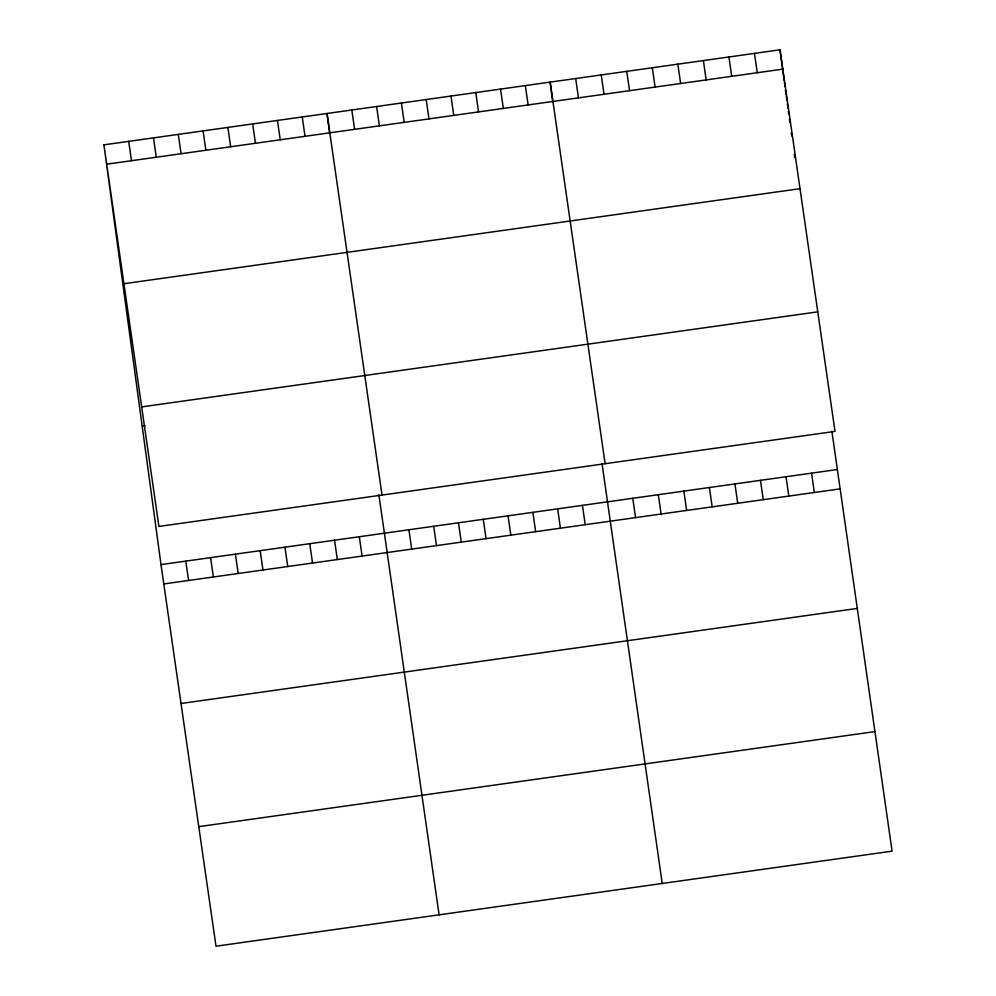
<?xml version="1.0" encoding="UTF-8"?>
<svg xmlns="http://www.w3.org/2000/svg" width="996" height="996" viewBox="0 0 996 996"><rect width="100%" height="100%" fill="white"/><g stroke="black" fill="none" stroke-linecap="round" stroke-linejoin="round"><path stroke-width="1.49" d="M103.92 144.843L780.005 49.8L834.997 431.393L158.899 526.436L103.92 144.843L161.003 564.608L215.995 946.2L892.08 851.157L831.859 431.094M106.709 164.191L782.794 69.135M123.927 283.723L800.025 188.68M141.681 406.891L817.766 311.848M142.167 426.089L145.08 425.678M161.003 564.608L837.101 469.564M163.792 583.955L839.877 488.899M181.023 703.487L857.108 608.444M198.764 826.655L874.862 731.612M754.47 53.386L757.259 72.733M811.553 473.162L814.342 492.497M728.923 56.984L731.711 76.319M786.018 476.748L788.795 496.083M703.388 60.569L706.176 79.904M760.471 480.333L763.26 499.681M677.84 64.167L680.629 83.502M734.936 483.932L737.712 503.266M652.305 67.753L655.094 87.088M709.389 487.517L712.177 506.852M626.758 71.338L629.547 90.686M683.854 491.115L686.63 510.45M601.223 74.937L604.012 94.271M658.306 494.701L661.095 514.036M575.676 78.522L578.464 97.857M632.771 498.286L635.548 517.634M605.12 463.7L550.141 82.12L552.855 102.127M662.216 883.464L601.995 463.401M525.353 85.606L528.129 104.941M582.436 505.37L585.225 524.705M500.552 89.092L503.341 108.427M557.648 508.856L560.437 528.191M475.764 92.566L478.553 111.913M532.86 512.342L535.636 531.677M450.976 96.052L453.765 115.399M508.06 515.828L510.848 535.163M426.188 99.538L428.977 118.873M483.272 519.302L486.06 538.649M401.4 103.024L404.189 122.359M458.484 522.788L461.273 542.135M376.613 106.51L379.389 125.845M433.696 526.274L436.485 545.621M351.812 109.996L354.601 129.331M408.908 529.76L411.697 549.095M382.016 495.062L327.024 113.482L329.751 133.489M439.099 914.838L378.878 494.775M302.236 116.968L305.025 136.303M359.319 536.732L362.108 556.067M277.448 120.454L280.237 139.789M334.531 540.218L337.32 559.553M252.66 123.94L255.449 143.275M309.744 543.704L312.532 563.039M227.872 127.426L230.649 146.761M284.956 547.19L287.744 566.525M203.072 130.912L205.861 150.247M260.168 550.676L262.956 570.011M178.284 134.398L181.073 153.733M235.38 554.162L238.156 573.497M153.496 137.871L156.285 157.219M210.579 557.648L213.368 576.983M128.708 141.357L131.497 160.705M185.791 561.134L188.58 580.469M780.005 49.8L784.201 80.589M784.4 82.12L785.035 86.739M785.446 89.814L786.081 94.433M786.292 95.977L786.915 100.596M787.338 103.671L787.961 108.29M788.384 111.365L788.795 114.44M789.43 119.059L789.84 122.135M791.31 132.916L791.733 135.991M794.248 154.467L794.659 157.542"/></g></svg>
